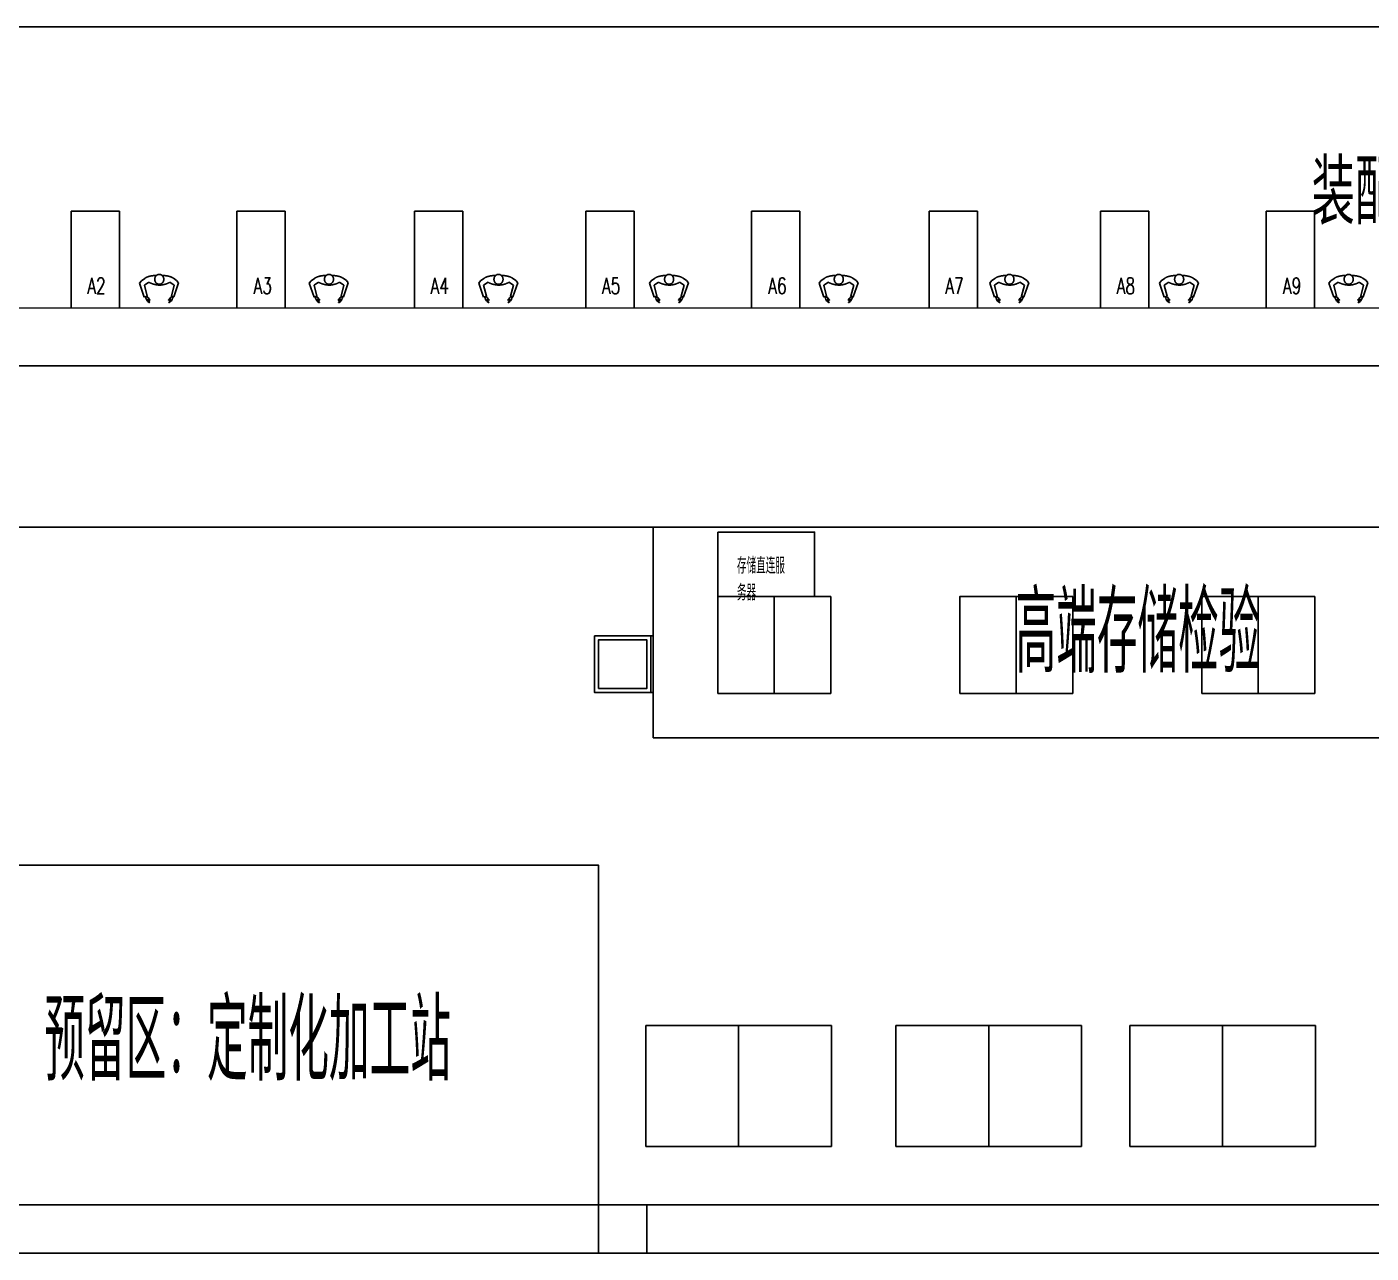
# Model space of a CAD drawing. Extents: x 539033 to 804858, y 468425 to 1263560.
# Drawn here: x 706718 to 723384, y 484139 to 499339 of the extents above; entities that cross this region are included whole.
import ezdxf

# ---------------------------------------------------------------- set-up
doc = ezdxf.new("R2010")
doc.units = 0
doc.header["$LTSCALE"] = 1000
doc.header["$MEASUREMENT"] = 0
doc.linetypes.add('EBLTYPE2', pattern=[6, 0, -3, 3])
doc.linetypes.add('HIDDEN2', pattern=[4.7625, 3.175, -1.5875])
doc.layers.get('0').update_dxf_attribs({"linetype": 'CONTINUOUS'})
doc.layers.add('4', color=7, linetype='HIDDEN2', lineweight=15)
for name, color, linetype in [('5剖面线层', 2, 'CONTINUOUS'), ('COLUMN', 9, 'CONTINUOUS'), ('WINDOW', 4, 'CONTINUOUS'), ('柱子', 7, 'CONTINUOUS')]:
    doc.layers.add(name, color=color, linetype=linetype)
doc.styles.get("Standard").update_dxf_attribs({"font": 'txt.shx', "width": 0.7, "height": 500, "bigfont": 'hzdx.shx'})

# ---------------------------------------------------------------- blocks, each defined once
blk = doc.blocks.new('_FZHK')
blk.add_lwpolyline([(-0.5, -0.5), (0.5, -0.5), (0.5, 0.5), (-0.5, 0.5)], close=True)

msp = doc.modelspace()

# ---------------------------------------------------------------- linework, layer by layer
at = {"linetype": 'Continuous', "lineweight": 25}
for p, q in [((707267, 497054.5), (707867, 497054.5)), ((709318.8, 497054.8), (709918.8, 497054.8)), ((711522.7, 497054.1), (712122.7, 497054.1)), ((713648.3, 497054.5), (714248.3, 497054.5)), ((715700, 497054.8), (716300, 497054.8)), ((717904.2, 497054.1), (718504.2, 497054.1)), ((720029.8, 497054.5), (720629.8, 497054.5)), ((722081.6, 497054.8), (722681.6, 497054.8))]:
    msp.add_line(p, q, dxfattribs=at)
at = {"color": 7, "linetype": 'Continuous', "lineweight": 25}
for p, q in [((707267, 495854.5), (707267, 497054.5)), ((707867, 495854.5), (707867, 497054.5)), ((709318.8, 495854.8), (709318.8, 497054.8)), ((709918.8, 495854.8), (709918.8, 497054.8)), ((711522.7, 495854.1), (711522.7, 497054.1)), ((712122.7, 495854.1), (712122.7, 497054.1)), ((713648.3, 495854.5), (713648.3, 497054.5)), ((714248.3, 495854.5), (714248.3, 497054.5)), ((715700, 495854.8), (715700, 497054.8)), ((716300, 495854.8), (716300, 497054.8)), ((717904.2, 495854.1), (717904.2, 497054.1)), ((718504.2, 495854.1), (718504.2, 497054.1)), ((720029.8, 495854.5), (720029.8, 497054.5)), ((720629.8, 495854.5), (720629.8, 497054.5)), ((722081.6, 495854.8), (722081.6, 497054.8)), ((722681.6, 495854.8), (722681.6, 497054.8))]:
    msp.add_line(p, q, dxfattribs=at)
at = {"lineweight": 25, "ltscale": 100}
for p, q in [((714392.3, 486960), (715542.3, 486960)), ((714392.3, 485460), (714392.3, 486960)), ((714392.3, 486960), (715542.3, 486960)), ((715542.3, 486960), (715542.3, 485560)), ((715542.3, 486960), (716692.3, 486960)), ((715542.3, 485460), (715542.3, 486960)), ((715542.3, 486960), (716692.3, 486960)), ((716692.3, 486960), (716692.3, 485460)), ((717492.3, 486960), (718642.3, 486960)), ((717492.3, 485460), (717492.3, 486960)), ((717492.3, 486960), (718642.3, 486960)), ((718642.3, 486960), (718642.3, 485560)), ((718642.3, 486960), (719792.3, 486960)), ((718642.3, 485460), (718642.3, 486960)), ((718642.3, 486960), (719792.3, 486960)), ((719792.3, 486960), (719792.3, 485460)), ((720392.3, 486960), (721542.3, 486960)), ((720392.3, 485460), (720392.3, 486960)), ((720392.3, 486960), (721542.3, 486960)), ((721542.3, 486960), (721542.3, 485560)), ((721542.3, 486960), (722692.3, 486960)), ((721542.3, 485460), (721542.3, 486960)), ((721542.3, 486960), (722692.3, 486960)), ((722692.3, 486960), (722692.3, 485460)), ((715542.3, 485460), (714392.3, 485460)), ((716692.3, 485460), (715542.3, 485460)), ((718642.3, 485460), (717492.3, 485460)), ((719792.3, 485460), (718642.3, 485460)), ((721542.3, 485460), (720392.3, 485460)), ((722692.3, 485460), (721542.3, 485460)), ((770264.8, 484739.3), (690964.7, 484739.3))]:
    msp.add_line(p, q, dxfattribs=at)
at = {"color": 2, "lineweight": 25, "ltscale": 100}
for points in [[(713753.9, 491789.3), (714453.9, 491789.3), (714453.9, 491089.3), (713753.9, 491089.3)], [(713753.9, 491789.3), (714483.9, 491789.3), (714483.9, 491089.3), (713753.9, 491089.3)]]:
    msp.add_lwpolyline(points, close=True, dxfattribs=at)
at = {"layer": '4', "color": 0, "lineweight": 25}
for p, q in [((708137.5, 496189.9), (708114.4, 496161.1)), ((708114.4, 496161.1), (708173.6, 495989.9)), ((708178.2, 496218.9), (708137.5, 496189.9)), ((708173.8, 496139.4), (708229.3, 496173.9)), ((710241.6, 496189.9), (710218.5, 496161.1)), ((710218.5, 496161.1), (710277.7, 495989.9)), ((710282.3, 496218.9), (710241.6, 496189.9)), ((710277.9, 496139.4), (710333.4, 496173.9)), ((712343.4, 496189.9), (712320.3, 496161.1)), ((712320.3, 496161.1), (712379.5, 495989.9)), ((712384.2, 496218.9), (712343.4, 496189.9)), ((712379.8, 496139.4), (712435.2, 496173.9)), ((714458.6, 496189.9), (714435.5, 496161.1)), ((714435.5, 496161.1), (714494.7, 495989.9)), ((714499.3, 496218.9), (714458.6, 496189.9)), ((714494.9, 496139.4), (714550.4, 496173.9)), ((716562.4, 496189.9), (716539.3, 496161.1)), ((716539.3, 496161.1), (716598.5, 495989.9)), ((716603.1, 496218.9), (716562.4, 496189.9)), ((716598.7, 496139.4), (716654.2, 496173.9)), ((718678.2, 496189.9), (718655.1, 496161.1)), ((718655.1, 496161.1), (718714.3, 495989.9)), ((718718.9, 496218.9), (718678.2, 496189.9)), ((718714.5, 496139.4), (718770, 496173.9)), ((720782.3, 496189.9), (720759.2, 496161.1)), ((720759.2, 496161.1), (720818.4, 495989.9)), ((720823, 496218.9), (720782.3, 496189.9)), ((720818.6, 496139.4), (720874.1, 496173.9)), ((722884.1, 496189.9), (722861, 496161.1)), ((722861, 496161.1), (722920.2, 495989.9)), ((722924.9, 496218.9), (722884.1, 496189.9)), ((722920.4, 496139.4), (722975.9, 496173.9)), ((708208.5, 496001.4), (708173.8, 496139.4)), ((708179.6, 495994.2), (708208.5, 496001.4)), ((710312.6, 496001.4), (710277.9, 496139.4)), ((710283.7, 495994.2), (710312.6, 496001.4)), ((712414.4, 496001.4), (712379.8, 496139.4)), ((712385.5, 495994.2), (712414.4, 496001.4)), ((714529.6, 496001.4), (714494.9, 496139.4)), ((714500.7, 495994.2), (714529.6, 496001.4)), ((716633.3, 496001.4), (716598.7, 496139.4)), ((716604.5, 495994.2), (716633.3, 496001.4)), ((718749.1, 496001.4), (718714.5, 496139.4)), ((718720.3, 495994.2), (718749.1, 496001.4)), ((720853.2, 496001.4), (720818.6, 496139.4)), ((720824.4, 495994.2), (720853.2, 496001.4)), ((722955.1, 496001.4), (722920.4, 496139.4)), ((722926.2, 495994.2), (722955.1, 496001.4))]:
    msp.add_line(p, q, dxfattribs=at)
for points in [[(708178.2, 496218.9, -0.1034317), (708183.4, 496224.2, -0.080082), (708228.8, 496245, -0.0390934), (708282.9, 496255.6, -0.0162448), (708325.4, 496259.1, -0.0286275)], [(710282.3, 496218.9, -0.1034317), (710287.5, 496224.2, -0.080082), (710333, 496245, -0.0390934), (710387, 496255.6, -0.0162448), (710429.5, 496259.1, -0.0286275)], [(712384.2, 496218.9, -0.1034317), (712389.3, 496224.2, -0.080082), (712434.8, 496245, -0.0390934), (712488.8, 496255.6, -0.0162448), (712531.3, 496259.1, -0.0286275)], [(714499.3, 496218.9, -0.1034317), (714504.5, 496224.2, -0.080082), (714550, 496245, -0.0390934), (714604, 496255.6, -0.0162448), (714646.5, 496259.1, -0.0286275)], [(716603.1, 496218.9, -0.1034317), (716608.3, 496224.2, -0.080082), (716653.7, 496245, -0.0390934), (716707.7, 496255.6, -0.0162448), (716750.2, 496259.1, -0.0286275)], [(718718.9, 496218.9, -0.1034317), (718724.1, 496224.2, -0.080082), (718769.5, 496245, -0.0390934), (718823.5, 496255.6, -0.0162448), (718866, 496259.1, -0.0286275)], [(720823, 496218.9, -0.1034317), (720828.2, 496224.2, -0.080082), (720873.6, 496245, -0.0390934), (720927.6, 496255.6, -0.0162448), (720970.1, 496259.1, -0.0286275)], [(722924.9, 496218.9, -0.1034317), (722930, 496224.2, -0.080082), (722975.5, 496245, -0.0390934), (723029.5, 496255.6, -0.0162448), (723072, 496259.1, -0.0286275)]]:
    msp.add_lwpolyline(points, format="xyb", dxfattribs=at)
for points in [[(708358.9, 496148.7, -0.1064378), (708337.7, 496153.3, -0.1014354), (708319.2, 496166.7, -0.0950795), (708307.1, 496186.3, -0.0910265), (708302.7, 496210, -0.0910265), (708307.1, 496233.7, -0.0950795), (708319.2, 496253.3, -0.1014354), (708337.7, 496266.7, -0.1064378), (708358.9, 496271.2, -0.1064378), (708380.2, 496266.7, -0.1014354), (708398.7, 496253.3, -0.0950795), (708410.8, 496233.7, -0.0910265), (708415.1, 496210, -0.0910265), (708410.8, 496186.3, -0.0950795), (708398.7, 496166.7, -0.1014354), (708380.2, 496153.3, -0.1064378)], [(710463, 496148.7, -0.1064378), (710441.8, 496153.3, -0.1014354), (710423.3, 496166.7, -0.0950795), (710411.2, 496186.3, -0.0910265), (710406.9, 496210, -0.0910265), (710411.2, 496233.7, -0.0950795), (710423.3, 496253.3, -0.1014354), (710441.8, 496266.7, -0.1064378), (710463, 496271.2, -0.1064378), (710484.3, 496266.7, -0.1014354), (710502.8, 496253.3, -0.0950795), (710514.9, 496233.7, -0.0910265), (710519.2, 496210, -0.0910265), (710514.9, 496186.3, -0.0950795), (710502.8, 496166.7, -0.1014354), (710484.3, 496153.3, -0.1064378)], [(712564.9, 496148.7, -0.1064378), (712543.6, 496153.3, -0.1014354), (712525.1, 496166.7, -0.0950795), (712513, 496186.3, -0.0910265), (712508.7, 496210, -0.0910265), (712513, 496233.7, -0.0950795), (712525.1, 496253.3, -0.1014354), (712543.6, 496266.7, -0.1064378), (712564.9, 496271.2, -0.1064378), (712586.1, 496266.7, -0.1014354), (712604.6, 496253.3, -0.0950795), (712616.7, 496233.7, -0.0910265), (712621.1, 496210, -0.0910265), (712616.7, 496186.3, -0.0950795), (712604.6, 496166.7, -0.1014354), (712586.1, 496153.3, -0.1064378)], [(714680, 496148.7, -0.1064378), (714658.8, 496153.3, -0.1014354), (714640.3, 496166.7, -0.0950795), (714628.2, 496186.3, -0.0910265), (714623.9, 496210, -0.0910265), (714628.2, 496233.7, -0.0950795), (714640.3, 496253.3, -0.1014354), (714658.8, 496266.7, -0.1064378), (714680, 496271.2, -0.1064378), (714701.3, 496266.7, -0.1014354), (714719.8, 496253.3, -0.0950795), (714731.9, 496233.7, -0.0910265), (714736.2, 496210, -0.0910265), (714731.9, 496186.3, -0.0950795), (714719.8, 496166.7, -0.1014354), (714701.3, 496153.3, -0.1064378)], [(716783.8, 496148.7, -0.1064378), (716762.6, 496153.3, -0.1014354), (716744.1, 496166.7, -0.0950795), (716732, 496186.3, -0.0910265), (716727.6, 496210, -0.0910265), (716732, 496233.7, -0.0950795), (716744.1, 496253.3, -0.1014354), (716762.6, 496266.7, -0.1064378), (716783.8, 496271.2, -0.1064378), (716805.1, 496266.7, -0.1014354), (716823.6, 496253.3, -0.0950795), (716835.7, 496233.7, -0.0910265), (716840, 496210, -0.0910265), (716835.7, 496186.3, -0.0950795), (716823.6, 496166.7, -0.1014354), (716805.1, 496153.3, -0.1064378)], [(718899.6, 496148.7, -0.1064378), (718878.3, 496153.3, -0.1014354), (718859.9, 496166.7, -0.0950795), (718847.8, 496186.3, -0.0910265), (718843.4, 496210, -0.0910265), (718847.8, 496233.7, -0.0950795), (718859.9, 496253.3, -0.1014354), (718878.3, 496266.7, -0.1064378), (718899.6, 496271.2, -0.1064378), (718920.9, 496266.7, -0.1014354), (718939.3, 496253.3, -0.0950795), (718951.5, 496233.7, -0.0910265), (718955.8, 496210, -0.0910265), (718951.5, 496186.3, -0.0950795), (718939.3, 496166.7, -0.1014354), (718920.9, 496153.3, -0.1064378)], [(721003.7, 496148.7, -0.1064378), (720982.5, 496153.3, -0.1014354), (720964, 496166.7, -0.0950795), (720951.9, 496186.3, -0.0910265), (720947.5, 496210, -0.0910265), (720951.9, 496233.7, -0.0950795), (720964, 496253.3, -0.1014354), (720982.5, 496266.7, -0.1064378), (721003.7, 496271.2, -0.1064378), (721025, 496266.7, -0.1014354), (721043.4, 496253.3, -0.0950795), (721055.6, 496233.7, -0.0910265), (721059.9, 496210, -0.0910265), (721055.6, 496186.3, -0.0950795), (721043.4, 496166.7, -0.1014354), (721025, 496153.3, -0.1064378)], [(723105.5, 496148.7, -0.1064378), (723084.3, 496153.3, -0.1014354), (723065.8, 496166.7, -0.0950795), (723053.7, 496186.3, -0.0910265), (723049.4, 496210, -0.0910265), (723053.7, 496233.7, -0.0950795), (723065.8, 496253.3, -0.1014354), (723084.3, 496266.7, -0.1064378), (723105.5, 496271.2, -0.1064378), (723126.8, 496266.7, -0.1014354), (723145.3, 496253.3, -0.0950795), (723157.4, 496233.7, -0.0910265), (723161.7, 496210, -0.0910265), (723157.4, 496186.3, -0.0950795), (723145.3, 496166.7, -0.1014354), (723126.8, 496153.3, -0.1064378)]]:
    msp.add_lwpolyline(points, format="xyb", close=True, dxfattribs=at)
for points in [[(708533.6, 496223.2), (708574.4, 496194.2), (708597.5, 496165.3), (708538.3, 495994.2), (708509.4, 496001.4), (708544.1, 496139.4), (708488.6, 496173.9)], [(710637.7, 496223.2), (710678.5, 496194.2), (710701.6, 496165.3), (710642.4, 495994.2), (710613.5, 496001.4), (710648.2, 496139.4), (710592.7, 496173.9)], [(712739.6, 496223.2), (712780.3, 496194.2), (712803.4, 496165.3), (712744.2, 495994.2), (712715.3, 496001.4), (712750, 496139.4), (712694.5, 496173.9)], [(714854.7, 496223.2), (714895.5, 496194.2), (714918.6, 496165.3), (714859.4, 495994.2), (714830.5, 496001.4), (714865.2, 496139.4), (714809.7, 496173.9)], [(716958.5, 496223.2), (716999.3, 496194.2), (717022.4, 496165.3), (716963.2, 495994.2), (716934.3, 496001.4), (716968.9, 496139.4), (716913.5, 496173.9)], [(719074.3, 496223.2), (719115, 496194.2), (719138.1, 496165.3), (719079, 495994.2), (719050.1, 496001.4), (719084.7, 496139.4), (719029.3, 496173.9)], [(721178.4, 496223.2), (721219.2, 496194.2), (721242.3, 496165.3), (721183.1, 495994.2), (721154.2, 496001.4), (721188.8, 496139.4), (721133.4, 496173.9)], [(723280.2, 496223.2), (723321, 496194.2), (723344.1, 496165.3), (723284.9, 495994.2), (723256, 496001.4), (723290.7, 496139.4), (723235.2, 496173.9)], [(708184.1, 495995.4), (708193.4, 495974.4), (708199.5, 495961.8), (708208.3, 495945.3), (708217.8, 495937), (708233.6, 495924.5), (708239.8, 495922.7), (708240.3, 495925.1), (708235.9, 495929), (708226.1, 495937.5), (708220.8, 495942.9), (708218.1, 495951.3), (708215.6, 495963.1), (708216.9, 495964.6), (708222, 495964.7), (708228.5, 495959), (708233.2, 495954), (708238.8, 495952.1), (708243.4, 495952.1), (708244.3, 495955.2), (708238.9, 495958.3), (708233.4, 495964.3), (708228.3, 495970.9), (708223.5, 495978.7), (708217.1, 495983.9), (708208.6, 495990.2), (708204.1, 496000.3)], [(708533.7, 495995.4), (708524.4, 495974.4), (708518.4, 495961.8), (708509.6, 495945.3), (708500.1, 495937), (708484.2, 495924.5), (708478.1, 495922.7), (708477.6, 495925.1), (708482, 495929), (708491.7, 495937.5), (708497.1, 495942.9), (708499.8, 495951.3), (708502.3, 495963.1), (708501, 495964.6), (708495.9, 495964.7), (708489.3, 495959), (708484.6, 495954), (708479, 495952.1), (708474.5, 495952.1), (708473.6, 495955.2), (708478.9, 495958.3), (708484.4, 495964.3), (708489.5, 495970.9), (708494.4, 495978.7), (708500.8, 495983.9), (708509.2, 495990.2), (708513.8, 496000.3)], [(710288.2, 495995.4), (710297.5, 495974.4), (710303.6, 495961.8), (710312.4, 495945.3), (710321.9, 495937), (710337.7, 495924.5), (710343.9, 495922.7), (710344.4, 495925.1), (710340, 495929), (710330.3, 495937.5), (710324.9, 495942.9), (710322.2, 495951.3), (710319.7, 495963.1), (710321, 495964.6), (710326.1, 495964.7), (710332.6, 495959), (710337.3, 495954), (710342.9, 495952.1), (710347.5, 495952.1), (710348.4, 495955.2), (710343, 495958.3), (710337.5, 495964.3), (710332.4, 495970.9), (710327.6, 495978.7), (710321.2, 495983.9), (710312.7, 495990.2), (710308.2, 496000.3)], [(710637.8, 495995.4), (710628.6, 495974.4), (710622.5, 495961.8), (710613.7, 495945.3), (710604.2, 495937), (710588.3, 495924.5), (710582.2, 495922.7), (710581.7, 495925.1), (710586.1, 495929), (710595.8, 495937.5), (710601.2, 495942.9), (710603.9, 495951.3), (710606.4, 495963.1), (710605.1, 495964.6), (710600, 495964.7), (710593.4, 495959), (710588.7, 495954), (710583.1, 495952.1), (710578.6, 495952.1), (710577.7, 495955.2), (710583.1, 495958.3), (710588.5, 495964.3), (710593.6, 495970.9), (710598.5, 495978.7), (710604.9, 495983.9), (710613.3, 495990.2), (710617.9, 496000.3)], [(712390.1, 495995.4), (712399.4, 495974.4), (712405.4, 495961.8), (712414.2, 495945.3), (712423.7, 495937), (712439.6, 495924.5), (712445.7, 495922.7), (712446.2, 495925.1), (712441.8, 495929), (712432.1, 495937.5), (712426.7, 495942.9), (712424, 495951.3), (712421.5, 495963.1), (712422.9, 495964.6), (712427.9, 495964.7), (712434.5, 495959), (712439.2, 495954), (712444.8, 495952.1), (712449.3, 495952.1), (712450.2, 495955.2), (712444.9, 495958.3), (712439.4, 495964.3), (712434.3, 495970.9), (712429.4, 495978.7), (712423, 495983.9), (712414.6, 495990.2), (712410, 496000.3)], [(712739.7, 495995.4), (712730.4, 495974.4), (712724.3, 495961.8), (712715.6, 495945.3), (712706, 495937), (712690.2, 495924.5), (712684, 495922.7), (712683.5, 495925.1), (712687.9, 495929), (712697.7, 495937.5), (712703, 495942.9), (712705.7, 495951.3), (712708.2, 495963.1), (712706.9, 495964.6), (712701.8, 495964.7), (712695.3, 495959), (712690.6, 495954), (712685, 495952.1), (712680.4, 495952.1), (712679.5, 495955.2), (712684.9, 495958.3), (712690.4, 495964.3), (712695.5, 495970.9), (712700.3, 495978.7), (712706.7, 495983.9), (712715.2, 495990.2), (712719.8, 496000.3)], [(714505.2, 495995.4), (714514.5, 495974.4), (714520.6, 495961.8), (714529.4, 495945.3), (714538.9, 495937), (714554.7, 495924.5), (714560.9, 495922.7), (714561.4, 495925.1), (714557, 495929), (714547.3, 495937.5), (714541.9, 495942.9), (714539.2, 495951.3), (714536.7, 495963.1), (714538, 495964.6), (714543.1, 495964.7), (714549.6, 495959), (714554.3, 495954), (714559.9, 495952.1), (714564.5, 495952.1), (714565.4, 495955.2), (714560, 495958.3), (714554.5, 495964.3), (714549.4, 495970.9), (714544.6, 495978.7), (714538.2, 495983.9), (714529.7, 495990.2), (714525.2, 496000.3)], [(714854.8, 495995.4), (714845.6, 495974.4), (714839.5, 495961.8), (714830.7, 495945.3), (714821.2, 495937), (714805.3, 495924.5), (714799.2, 495922.7), (714798.7, 495925.1), (714803.1, 495929), (714812.8, 495937.5), (714818.2, 495942.9), (714820.9, 495951.3), (714823.4, 495963.1), (714822.1, 495964.6), (714817, 495964.7), (714810.4, 495959), (714805.7, 495954), (714800.1, 495952.1), (714795.6, 495952.1), (714794.7, 495955.2), (714800.1, 495958.3), (714805.5, 495964.3), (714810.6, 495970.9), (714815.5, 495978.7), (714821.9, 495983.9), (714830.3, 495990.2), (714834.9, 496000.3)], [(716609, 495995.4), (716618.3, 495974.4), (716624.4, 495961.8), (716633.1, 495945.3), (716642.6, 495937), (716658.5, 495924.5), (716664.6, 495922.7), (716665.2, 495925.1), (716660.7, 495929), (716651, 495937.5), (716645.7, 495942.9), (716643, 495951.3), (716640.5, 495963.1), (716641.8, 495964.6), (716646.9, 495964.7), (716653.4, 495959), (716658.1, 495954), (716663.7, 495952.1), (716668.2, 495952.1), (716669.2, 495955.2), (716663.8, 495958.3), (716658.3, 495964.3), (716653.2, 495970.9), (716648.4, 495978.7), (716641.9, 495983.9), (716633.5, 495990.2), (716628.9, 496000.3)], [(716958.6, 495995.4), (716949.3, 495974.4), (716943.3, 495961.8), (716934.5, 495945.3), (716925, 495937), (716909.1, 495924.5), (716903, 495922.7), (716902.5, 495925.1), (716906.9, 495929), (716916.6, 495937.5), (716922, 495942.9), (716924.7, 495951.3), (716927.2, 495963.1), (716925.8, 495964.6), (716920.8, 495964.7), (716914.2, 495959), (716909.5, 495954), (716903.9, 495952.1), (716899.4, 495952.1), (716898.5, 495955.2), (716903.8, 495958.3), (716909.3, 495964.3), (716914.4, 495970.9), (716919.3, 495978.7), (716925.7, 495983.9), (716934.1, 495990.2), (716938.7, 496000.3)], [(718724.8, 495995.4), (718734.1, 495974.4), (718740.2, 495961.8), (718748.9, 495945.3), (718758.4, 495937), (718774.3, 495924.5), (718780.4, 495922.7), (718781, 495925.1), (718776.5, 495929), (718766.8, 495937.5), (718761.5, 495942.9), (718758.7, 495951.3), (718756.3, 495963.1), (718757.6, 495964.6), (718762.7, 495964.7), (718769.2, 495959), (718773.9, 495954), (718779.5, 495952.1), (718784, 495952.1), (718784.9, 495955.2), (718779.6, 495958.3), (718774.1, 495964.3), (718769, 495970.9), (718764.2, 495978.7), (718757.7, 495983.9), (718749.3, 495990.2), (718744.7, 496000.3)], [(719074.4, 495995.4), (719065.1, 495974.4), (719059.1, 495961.8), (719050.3, 495945.3), (719040.8, 495937), (719024.9, 495924.5), (719018.8, 495922.7), (719018.3, 495925.1), (719022.7, 495929), (719032.4, 495937.5), (719037.8, 495942.9), (719040.5, 495951.3), (719042.9, 495963.1), (719041.6, 495964.6), (719036.6, 495964.7), (719030, 495959), (719025.3, 495954), (719019.7, 495952.1), (719015.2, 495952.1), (719014.3, 495955.2), (719019.6, 495958.3), (719025.1, 495964.3), (719030.2, 495970.9), (719035.1, 495978.7), (719041.5, 495983.9), (719049.9, 495990.2), (719054.5, 496000.3)], [(720828.9, 495995.4), (720838.2, 495974.4), (720844.3, 495961.8), (720853, 495945.3), (720862.5, 495937), (720878.4, 495924.5), (720884.5, 495922.7), (720885.1, 495925.1), (720880.6, 495929), (720870.9, 495937.5), (720865.6, 495942.9), (720862.9, 495951.3), (720860.4, 495963.1), (720861.7, 495964.6), (720866.8, 495964.7), (720873.3, 495959), (720878, 495954), (720883.6, 495952.1), (720888.1, 495952.1), (720889.1, 495955.2), (720883.7, 495958.3), (720878.2, 495964.3), (720873.1, 495970.9), (720868.3, 495978.7), (720861.8, 495983.9), (720853.4, 495990.2), (720848.8, 496000.3)], [(721178.5, 495995.4), (721169.2, 495974.4), (721163.2, 495961.8), (721154.4, 495945.3), (721144.9, 495937), (721129, 495924.5), (721122.9, 495922.7), (721122.4, 495925.1), (721126.8, 495929), (721136.5, 495937.5), (721141.9, 495942.9), (721144.6, 495951.3), (721147.1, 495963.1), (721145.7, 495964.6), (721140.7, 495964.7), (721134.1, 495959), (721129.4, 495954), (721123.8, 495952.1), (721119.3, 495952.1), (721118.4, 495955.2), (721123.7, 495958.3), (721129.2, 495964.3), (721134.3, 495970.9), (721139.2, 495978.7), (721145.6, 495983.9), (721154, 495990.2), (721158.6, 496000.3)], [(722930.7, 495995.4), (722940, 495974.4), (722946.1, 495961.8), (722954.9, 495945.3), (722964.4, 495937), (722980.2, 495924.5), (722986.4, 495922.7), (722986.9, 495925.1), (722982.5, 495929), (722972.8, 495937.5), (722967.4, 495942.9), (722964.7, 495951.3), (722962.2, 495963.1), (722963.5, 495964.6), (722968.6, 495964.7), (722975.2, 495959), (722979.8, 495954), (722985.4, 495952.1), (722990, 495952.1), (722990.9, 495955.2), (722985.5, 495958.3), (722980, 495964.3), (722974.9, 495970.9), (722970.1, 495978.7), (722963.7, 495983.9), (722955.2, 495990.2), (722950.7, 496000.3)], [(723280.3, 495995.4), (723271.1, 495974.4), (723265, 495961.8), (723256.2, 495945.3), (723246.7, 495937), (723230.9, 495924.5), (723224.7, 495922.7), (723224.2, 495925.1), (723228.6, 495929), (723238.3, 495937.5), (723243.7, 495942.9), (723246.4, 495951.3), (723248.9, 495963.1), (723247.6, 495964.6), (723242.5, 495964.7), (723235.9, 495959), (723231.3, 495954), (723225.7, 495952.1), (723221.1, 495952.1), (723220.2, 495955.2), (723225.6, 495958.3), (723231.1, 495964.3), (723236.2, 495970.9), (723241, 495978.7), (723247.4, 495983.9), (723255.9, 495990.2), (723260.4, 496000.3)], [(708244.2, 495954.9), (708243.6, 495955.1), (708243, 495955.2), (708242.5, 495955.3), (708242, 495955.4), (708241.7, 495955.6), (708241.4, 495955.7), (708241.2, 495955.8), (708241, 495955.9), (708240.8, 495956.1), (708240.6, 495956.2), (708240.4, 495956.3), (708240.2, 495956.4), (708240.1, 495956.5), (708239.9, 495956.7), (708239.8, 495956.8), (708239.7, 495956.9), (708239.6, 495957), (708239.5, 495957.2), (708239.5, 495957.3), (708239.5, 495957.4), (708239.5, 495957.5), (708239.5, 495957.7), (708239.5, 495957.8), (708239.5, 495958)], [(708473.7, 495954.9), (708474.3, 495955.1), (708474.9, 495955.2), (708475.4, 495955.3), (708475.8, 495955.4), (708476.2, 495955.6), (708476.4, 495955.7), (708476.7, 495955.8), (708476.9, 495955.9), (708477.1, 495956.1), (708477.3, 495956.2), (708477.5, 495956.3), (708477.7, 495956.4), (708477.8, 495956.5), (708478, 495956.7), (708478.1, 495956.8), (708478.2, 495956.9), (708478.3, 495957), (708478.3, 495957.2), (708478.4, 495957.3), (708478.4, 495957.4), (708478.4, 495957.5), (708478.4, 495957.7), (708478.4, 495957.8), (708478.3, 495958)], [(710348.3, 495954.9), (710347.7, 495955.1), (710347.1, 495955.2), (710346.6, 495955.3), (710346.2, 495955.4), (710345.8, 495955.6), (710345.5, 495955.7), (710345.3, 495955.8), (710345.1, 495955.9), (710344.9, 495956.1), (710344.7, 495956.2), (710344.5, 495956.3), (710344.3, 495956.4), (710344.2, 495956.5), (710344, 495956.7), (710343.9, 495956.8), (710343.8, 495956.9), (710343.7, 495957), (710343.6, 495957.2), (710343.6, 495957.3), (710343.6, 495957.4), (710343.6, 495957.5), (710343.6, 495957.7), (710343.6, 495957.8), (710343.6, 495958)], [(710577.8, 495954.9), (710578.4, 495955.1), (710579, 495955.2), (710579.5, 495955.3), (710579.9, 495955.4), (710580.3, 495955.6), (710580.6, 495955.7), (710580.8, 495955.8), (710581, 495955.9), (710581.2, 495956.1), (710581.4, 495956.2), (710581.6, 495956.3), (710581.8, 495956.4), (710581.9, 495956.5), (710582.1, 495956.7), (710582.2, 495956.8), (710582.3, 495956.9), (710582.4, 495957), (710582.4, 495957.2), (710582.5, 495957.3), (710582.5, 495957.4), (710582.5, 495957.5), (710582.5, 495957.7), (710582.5, 495957.8), (710582.4, 495958)], [(712450.1, 495954.9), (712449.5, 495955.1), (712448.9, 495955.2), (712448.4, 495955.3), (712448, 495955.4), (712447.6, 495955.6), (712447.4, 495955.7), (712447.1, 495955.8), (712446.9, 495955.9), (712446.7, 495956.1), (712446.5, 495956.2), (712446.3, 495956.3), (712446.1, 495956.4), (712446, 495956.5), (712445.9, 495956.7), (712445.7, 495956.8), (712445.6, 495956.9), (712445.5, 495957), (712445.5, 495957.2), (712445.4, 495957.3), (712445.4, 495957.4), (712445.4, 495957.5), (712445.4, 495957.7), (712445.4, 495957.8), (712445.5, 495958)], [(712679.6, 495954.9), (712680.2, 495955.1), (712680.8, 495955.2), (712681.3, 495955.3), (712681.8, 495955.4), (712682.1, 495955.6), (712682.4, 495955.7), (712682.6, 495955.8), (712682.9, 495955.9), (712683.1, 495956.1), (712683.3, 495956.2), (712683.4, 495956.3), (712683.6, 495956.4), (712683.8, 495956.5), (712683.9, 495956.7), (712684, 495956.8), (712684.1, 495956.9), (712684.2, 495957), (712684.3, 495957.2), (712684.3, 495957.3), (712684.3, 495957.4), (712684.3, 495957.5), (712684.3, 495957.7), (712684.3, 495957.8), (712684.3, 495958)], [(714565.3, 495954.9), (714564.7, 495955.1), (714564.1, 495955.2), (714563.6, 495955.3), (714563.2, 495955.4), (714562.8, 495955.6), (714562.5, 495955.7), (714562.3, 495955.8), (714562.1, 495955.9), (714561.9, 495956.1), (714561.7, 495956.2), (714561.5, 495956.3), (714561.3, 495956.4), (714561.2, 495956.5), (714561, 495956.7), (714560.9, 495956.8), (714560.8, 495956.9), (714560.7, 495957), (714560.7, 495957.2), (714560.6, 495957.3), (714560.6, 495957.4), (714560.6, 495957.5), (714560.6, 495957.7), (714560.6, 495957.8), (714560.6, 495958)], [(714794.8, 495954.9), (714795.4, 495955.1), (714796, 495955.2), (714796.5, 495955.3), (714796.9, 495955.4), (714797.3, 495955.6), (714797.6, 495955.7), (714797.8, 495955.8), (714798, 495955.9), (714798.2, 495956.1), (714798.4, 495956.2), (714798.6, 495956.3), (714798.8, 495956.4), (714798.9, 495956.5), (714799.1, 495956.7), (714799.2, 495956.8), (714799.3, 495956.9), (714799.4, 495957), (714799.4, 495957.2), (714799.5, 495957.3), (714799.5, 495957.4), (714799.5, 495957.5), (714799.5, 495957.7), (714799.5, 495957.8), (714799.4, 495958)], [(716669.1, 495954.9), (716668.5, 495955.1), (716667.9, 495955.2), (716667.3, 495955.3), (716666.9, 495955.4), (716666.6, 495955.6), (716666.3, 495955.7), (716666.1, 495955.8), (716665.8, 495955.9), (716665.6, 495956.1), (716665.4, 495956.2), (716665.3, 495956.3), (716665.1, 495956.4), (716664.9, 495956.5), (716664.8, 495956.7), (716664.7, 495956.8), (716664.6, 495956.9), (716664.5, 495957), (716664.4, 495957.2), (716664.4, 495957.3), (716664.4, 495957.4), (716664.3, 495957.5), (716664.4, 495957.7), (716664.4, 495957.8), (716664.4, 495958)], [(716898.5, 495954.9), (716899.2, 495955.1), (716899.8, 495955.2), (716900.3, 495955.3), (716900.7, 495955.4), (716901, 495955.6), (716901.3, 495955.7), (716901.6, 495955.8), (716901.8, 495955.9), (716902, 495956.1), (716902.2, 495956.2), (716902.4, 495956.3), (716902.5, 495956.4), (716902.7, 495956.5), (716902.8, 495956.7), (716903, 495956.8), (716903.1, 495956.9), (716903.1, 495957), (716903.2, 495957.2), (716903.3, 495957.3), (716903.3, 495957.4), (716903.3, 495957.5), (716903.3, 495957.7), (716903.3, 495957.8), (716903.2, 495958)], [(718784.9, 495954.9), (718784.3, 495955.1), (718783.6, 495955.2), (718783.1, 495955.3), (718782.7, 495955.4), (718782.4, 495955.6), (718782.1, 495955.7), (718781.9, 495955.8), (718781.6, 495955.9), (718781.4, 495956.1), (718781.2, 495956.2), (718781.1, 495956.3), (718780.9, 495956.4), (718780.7, 495956.5), (718780.6, 495956.7), (718780.5, 495956.8), (718780.4, 495956.9), (718780.3, 495957), (718780.2, 495957.2), (718780.2, 495957.3), (718780.1, 495957.4), (718780.1, 495957.5), (718780.1, 495957.7), (718780.2, 495957.8), (718780.2, 495958)], [(719014.3, 495954.9), (719015, 495955.1), (719015.6, 495955.2), (719016.1, 495955.3), (719016.5, 495955.4), (719016.8, 495955.6), (719017.1, 495955.7), (719017.4, 495955.8), (719017.6, 495955.9), (719017.8, 495956.1), (719018, 495956.2), (719018.2, 495956.3), (719018.3, 495956.4), (719018.5, 495956.5), (719018.6, 495956.7), (719018.8, 495956.8), (719018.9, 495956.9), (719018.9, 495957), (719019, 495957.2), (719019, 495957.3), (719019.1, 495957.4), (719019.1, 495957.5), (719019.1, 495957.7), (719019, 495957.8), (719019, 495958)], [(720889, 495954.9), (720888.4, 495955.1), (720887.8, 495955.2), (720887.2, 495955.3), (720886.8, 495955.4), (720886.5, 495955.6), (720886.2, 495955.7), (720886, 495955.8), (720885.7, 495955.9), (720885.5, 495956.1), (720885.3, 495956.2), (720885.2, 495956.3), (720885, 495956.4), (720884.8, 495956.5), (720884.7, 495956.7), (720884.6, 495956.8), (720884.5, 495956.9), (720884.4, 495957), (720884.3, 495957.2), (720884.3, 495957.3), (720884.3, 495957.4), (720884.2, 495957.5), (720884.3, 495957.7), (720884.3, 495957.8), (720884.3, 495958)], [(721118.4, 495954.9), (721119.1, 495955.1), (721119.7, 495955.2), (721120.2, 495955.3), (721120.6, 495955.4), (721120.9, 495955.6), (721121.2, 495955.7), (721121.5, 495955.8), (721121.7, 495955.9), (721121.9, 495956.1), (721122.1, 495956.2), (721122.3, 495956.3), (721122.4, 495956.4), (721122.6, 495956.5), (721122.7, 495956.7), (721122.9, 495956.8), (721123, 495956.9), (721123, 495957), (721123.1, 495957.2), (721123.2, 495957.3), (721123.2, 495957.4), (721123.2, 495957.5), (721123.2, 495957.7), (721123.2, 495957.8), (721123.1, 495958)], [(722990.8, 495954.9), (722990.2, 495955.1), (722989.6, 495955.2), (722989.1, 495955.3), (722988.7, 495955.4), (722988.3, 495955.6), (722988, 495955.7), (722987.8, 495955.8), (722987.6, 495955.9), (722987.4, 495956.1), (722987.2, 495956.2), (722987, 495956.3), (722986.8, 495956.4), (722986.7, 495956.5), (722986.5, 495956.7), (722986.4, 495956.8), (722986.3, 495956.9), (722986.2, 495957), (722986.2, 495957.2), (722986.1, 495957.3), (722986.1, 495957.4), (722986.1, 495957.5), (722986.1, 495957.7), (722986.1, 495957.8), (722986.2, 495958)], [(723220.3, 495954.9), (723220.9, 495955.1), (723221.5, 495955.2), (723222, 495955.3), (723222.4, 495955.4), (723222.8, 495955.6), (723223.1, 495955.7), (723223.3, 495955.8), (723223.5, 495955.9), (723223.7, 495956.1), (723223.9, 495956.2), (723224.1, 495956.3), (723224.3, 495956.4), (723224.4, 495956.5), (723224.6, 495956.7), (723224.7, 495956.8), (723224.8, 495956.9), (723224.9, 495957), (723224.9, 495957.2), (723225, 495957.3), (723225, 495957.4), (723225, 495957.5), (723225, 495957.7), (723225, 495957.8), (723224.9, 495958)]]:
    msp.add_lwpolyline(points, dxfattribs=at)
for centre, radius, start, end in [((708368.2, 496429.4), 290.7, 241.46507, 269.23099), ((708358.9, 496394.2), 255.6, 271.17263, 300.478), ((708357.8, 495603.5), 656.4, 83.44084, 86.95853), ((708392.5, 495905.4), 352.5, 74.48586, 83.44084), ((708444.8, 496093.6), 157.2, 56.1715, 74.48586), ((708522.3, 496209.2), 18, 50.89829, 56.1715), ((710472.3, 496429.4), 290.7, 241.46507, 269.23099), ((710463, 496394.2), 255.6, 271.17263, 300.478), ((710461.9, 495603.5), 656.4, 83.44084, 86.95853), ((710496.7, 495905.4), 352.5, 74.48586, 83.44084), ((710548.9, 496093.6), 157.2, 56.1715, 74.48586), ((710626.4, 496209.2), 18, 50.89829, 56.1715), ((712574.1, 496429.4), 290.7, 241.46507, 269.23099), ((712564.9, 496394.2), 255.6, 271.17263, 300.478), ((712563.8, 495603.5), 656.4, 83.44084, 86.95853), ((712598.5, 495905.4), 352.5, 74.48586, 83.44084), ((712650.7, 496093.6), 157.2, 56.1715, 74.48586), ((712728.2, 496209.2), 18, 50.89829, 56.1715), ((714689.3, 496429.4), 290.7, 241.46507, 269.23099), ((714680, 496394.2), 255.6, 271.17263, 300.478), ((714678.9, 495603.5), 656.4, 83.44084, 86.95853), ((714713.7, 495905.4), 352.5, 74.48586, 83.44084), ((714765.9, 496093.6), 157.2, 56.1715, 74.48586), ((714843.4, 496209.2), 18, 50.89829, 56.1715), ((716793.1, 496429.4), 290.7, 241.46507, 269.23099), ((716783.8, 496394.2), 255.6, 271.17263, 300.478), ((716782.7, 495603.5), 656.4, 83.44084, 86.95853), ((716817.4, 495905.4), 352.5, 74.48586, 83.44084), ((716869.7, 496093.6), 157.2, 56.1715, 74.48586), ((716947.2, 496209.2), 18, 50.89829, 56.1715), ((718908.8, 496429.4), 290.7, 241.46507, 269.23099), ((718899.6, 496394.2), 255.6, 271.17263, 300.478), ((718898.5, 495603.5), 656.4, 83.44084, 86.95853), ((718933.2, 495905.4), 352.5, 74.48586, 83.44084), ((718985.5, 496093.6), 157.2, 56.1715, 74.48586), ((719063, 496209.2), 18, 50.89829, 56.1715), ((721013, 496429.4), 290.7, 241.46507, 269.23099), ((721003.7, 496394.2), 255.6, 271.17263, 300.478), ((721002.6, 495603.5), 656.4, 83.44084, 86.95853), ((721037.3, 495905.4), 352.5, 74.48586, 83.44084), ((721089.6, 496093.6), 157.2, 56.1715, 74.48586), ((721167.1, 496209.2), 18, 50.89829, 56.1715), ((723114.8, 496429.4), 290.7, 241.46507, 269.23099), ((723105.5, 496394.2), 255.6, 271.17263, 300.478), ((723104.5, 495603.5), 656.4, 83.44084, 86.95853), ((723139.2, 495905.4), 352.5, 74.48586, 83.44084), ((723191.4, 496093.6), 157.2, 56.1715, 74.48586), ((723268.9, 496209.2), 18, 50.89829, 56.1715)]:
    msp.add_arc(centre, radius, start, end, dxfattribs=at)
at = {"layer": '5剖面线层', "color": 6, "lineweight": 25, "ltscale": 100}
for points in [[(714483.9, 493138), (725753.9, 493138), (725753.9, 490527.8), (714483.9, 490527.8)], [(715283.9, 493076.6), (716483.9, 493076.6), (716483.9, 492276.6), (715283.9, 492276.6)], [(715283.9, 491076.6), (715283.9, 492276.6), (715983.9, 492276.6), (715983.9, 491076.6)], [(715983.9, 491076.6), (715983.9, 492276.6), (716683.9, 492276.6), (716683.9, 491076.6)], [(718283.9, 491076.6), (718283.9, 492276.6), (718983.9, 492276.6), (718983.9, 491076.6)], [(718983.9, 491076.6), (718983.9, 492276.6), (719683.9, 492276.6), (719683.9, 491076.6)], [(721283.9, 491076.6), (721283.9, 492276.6), (721983.9, 492276.6), (721983.9, 491076.6)], [(721983.9, 491076.6), (721983.9, 492276.6), (722683.9, 492276.6), (722683.9, 491076.6)], [(702218.7, 488949.7), (713803.9, 488949.7), (713803.9, 484739.3), (702218.7, 484739.3)]]:
    msp.add_lwpolyline(points, close=True, dxfattribs=at)
at = {"layer": 'WINDOW'}
msp.add_line((690503.9, 484139.3), (737703.9, 484139.3), dxfattribs=at)
at = {"layer": '柱子', "color": 2, "lineweight": 25, "ltscale": 100}
for p, q in [((747045.5, 499338.9), (697102.9, 499338.9)), ((697103.2, 493138.1), (747045.5, 493137.8))]:
    msp.add_line(p, q, dxfattribs=at)
at = {"layer": '柱子', "lineweight": 25, "ltscale": 100}
for p, q in [((747045.5, 495858.8), (697302.9, 495853.2)), ((697303.2, 495138.2), (747045.7, 495139.3))]:
    msp.add_line(p, q, dxfattribs=at)

# ---------------------------------------------------------------- block references
at = {"layer": 'COLUMN', "xscale": 600, "yscale": 600, "zscale": 600}
for p in [(714103.9, 491439.3), (714103.9, 491439.3), (714103.9, 491439.3), (714103.9, 484439.3)]:
    msp.add_blockref('_FZHK', p, dxfattribs=at)

# ---------------------------------------------------------------- texts
at = {"color": 1, "linetype": 'Continuous', "lineweight": 25, "ltscale": 100, "width": 0.7}
for s, height, p in [('装配线', 800, (722649.7, 496889.6)), ('A2', 200, (707466.9, 496029.3)), ('A3', 200, (709527.7, 496029.6)), ('A4', 200, (711723.5, 496028.9)), ('A5', 200, (713848.1, 496029.3)), ('A6', 200, (715908.9, 496029.6)), ('A7', 200, (718105, 496028.9)), ('A8', 200, (720229.7, 496029.3)), ('A9', 200, (722290.5, 496029.6))]:
    msp.add_text(s, height=height, dxfattribs=at).set_placement(p)
at = {"layer": '5剖面线层', "color": 0, "linetype": 'EBLTYPE2', "lineweight": 25, "ltscale": 100, "attachment_point": 1}
for s, insert, char_height, width in [('{\\Fsimplex.shx,gbcbig;存储直连服务器}', (715520.9, 492761.8), 200, 686.494), ('\\pi98.35;{\\Fsimplex,gbcbig|c134;高端存储检验}', (718876.8, 492331.6), 1000, 3161.405), ('{\\Fsimplex.shx,gbcbig;预留区：定制化加工站}', (706934.4, 487276.2), 1000, 5406.931)]:
    msp.add_mtext(s, dxfattribs=dict(at, insert=insert, char_height=char_height, width=width))

doc.saveas('drawing.dxf')
